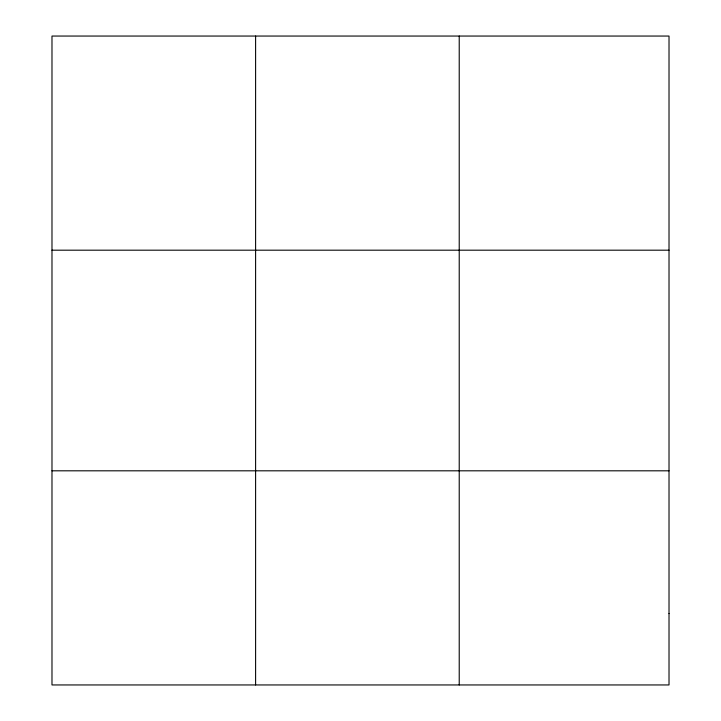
<?xml version="1.0" encoding="UTF-8"?>
<svg xmlns="http://www.w3.org/2000/svg" width="721" height="721" viewBox="0 0 721 721"><rect width="100%" height="100%" fill="white"/><g stroke="black" fill="none" stroke-linecap="round" stroke-linejoin="round"><path stroke-width="1.08" d="M255.604 684.95L255.604 36.05M459.223 684.95L459.223 36.05M51.984 250.187L669.016 250.187M51.984 470.813L669.016 470.813M669.016 613.571L669.016 684.95L51.984 684.95L51.984 36.05L669.016 36.05L669.016 613.571"/></g></svg>
